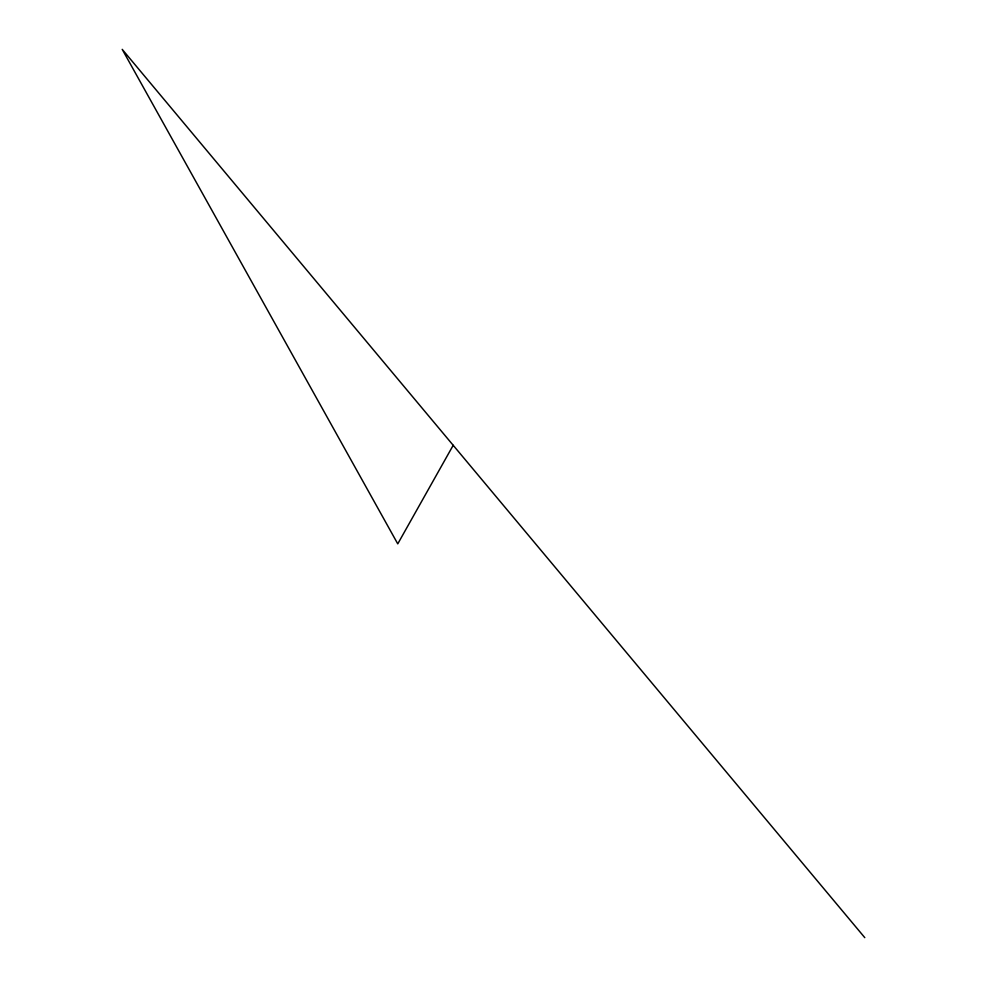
<?xml version="1.0" encoding="UTF-8"?>
<svg xmlns="http://www.w3.org/2000/svg" width="987" height="987" viewBox="0 0 987 987"><rect width="100%" height="100%" fill="white"/><g stroke="black" fill="none" stroke-linecap="round" stroke-linejoin="round"><path stroke-width="1.48" d="M453.193 445.297L397.761 543.862L122.203 49.35L864.797 937.65"/></g></svg>
